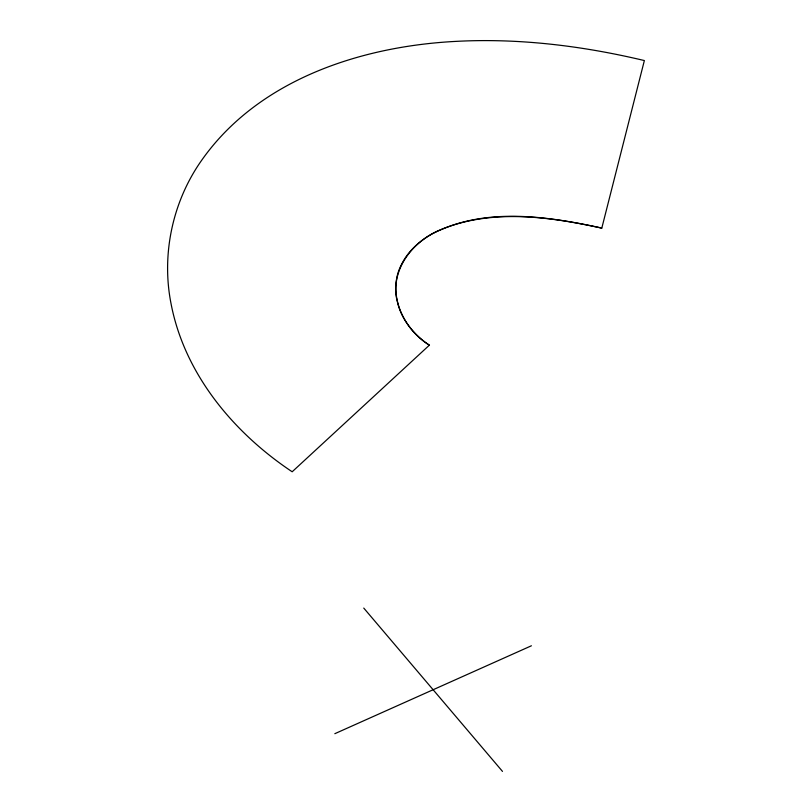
<?xml version="1.0" encoding="UTF-8"?>
<svg xmlns="http://www.w3.org/2000/svg" width="812" height="812" viewBox="0 0 812 812"><rect width="100%" height="100%" fill="white"/><g stroke="black" fill="none" stroke-linecap="round" stroke-linejoin="round"><path stroke-width="1.22" d="M601.804 228.111L644.363 60.555C591.836 48.05 537.95 40.488 483.881 40.6A432.979 324.78 12.3 0 0 456.374 41.361C360.64 46.193 256.825 79.941 200.229 162.349C172.245 203.122 161.415 255.1 171.038 303.637C184.466 374.048 233.673 432.837 292.178 471.772L429.457 345.09C403.036 329.337 386.542 293.254 401.443 264.58C407.878 251.446 419.124 241.235 431.74 234.12C483.911 206.725 546.689 216.012 601.804 228.111C548.445 216.479 489.809 208.268 438.094 230.801C412.12 242.392 390.836 269.716 396.753 299.293M334.828 733.693L531.403 645.784M363.756 608.076L502.486 771.4M429.274 345.242A86.458 64.848 12.3 0 1 396.906 299.293"/></g></svg>
